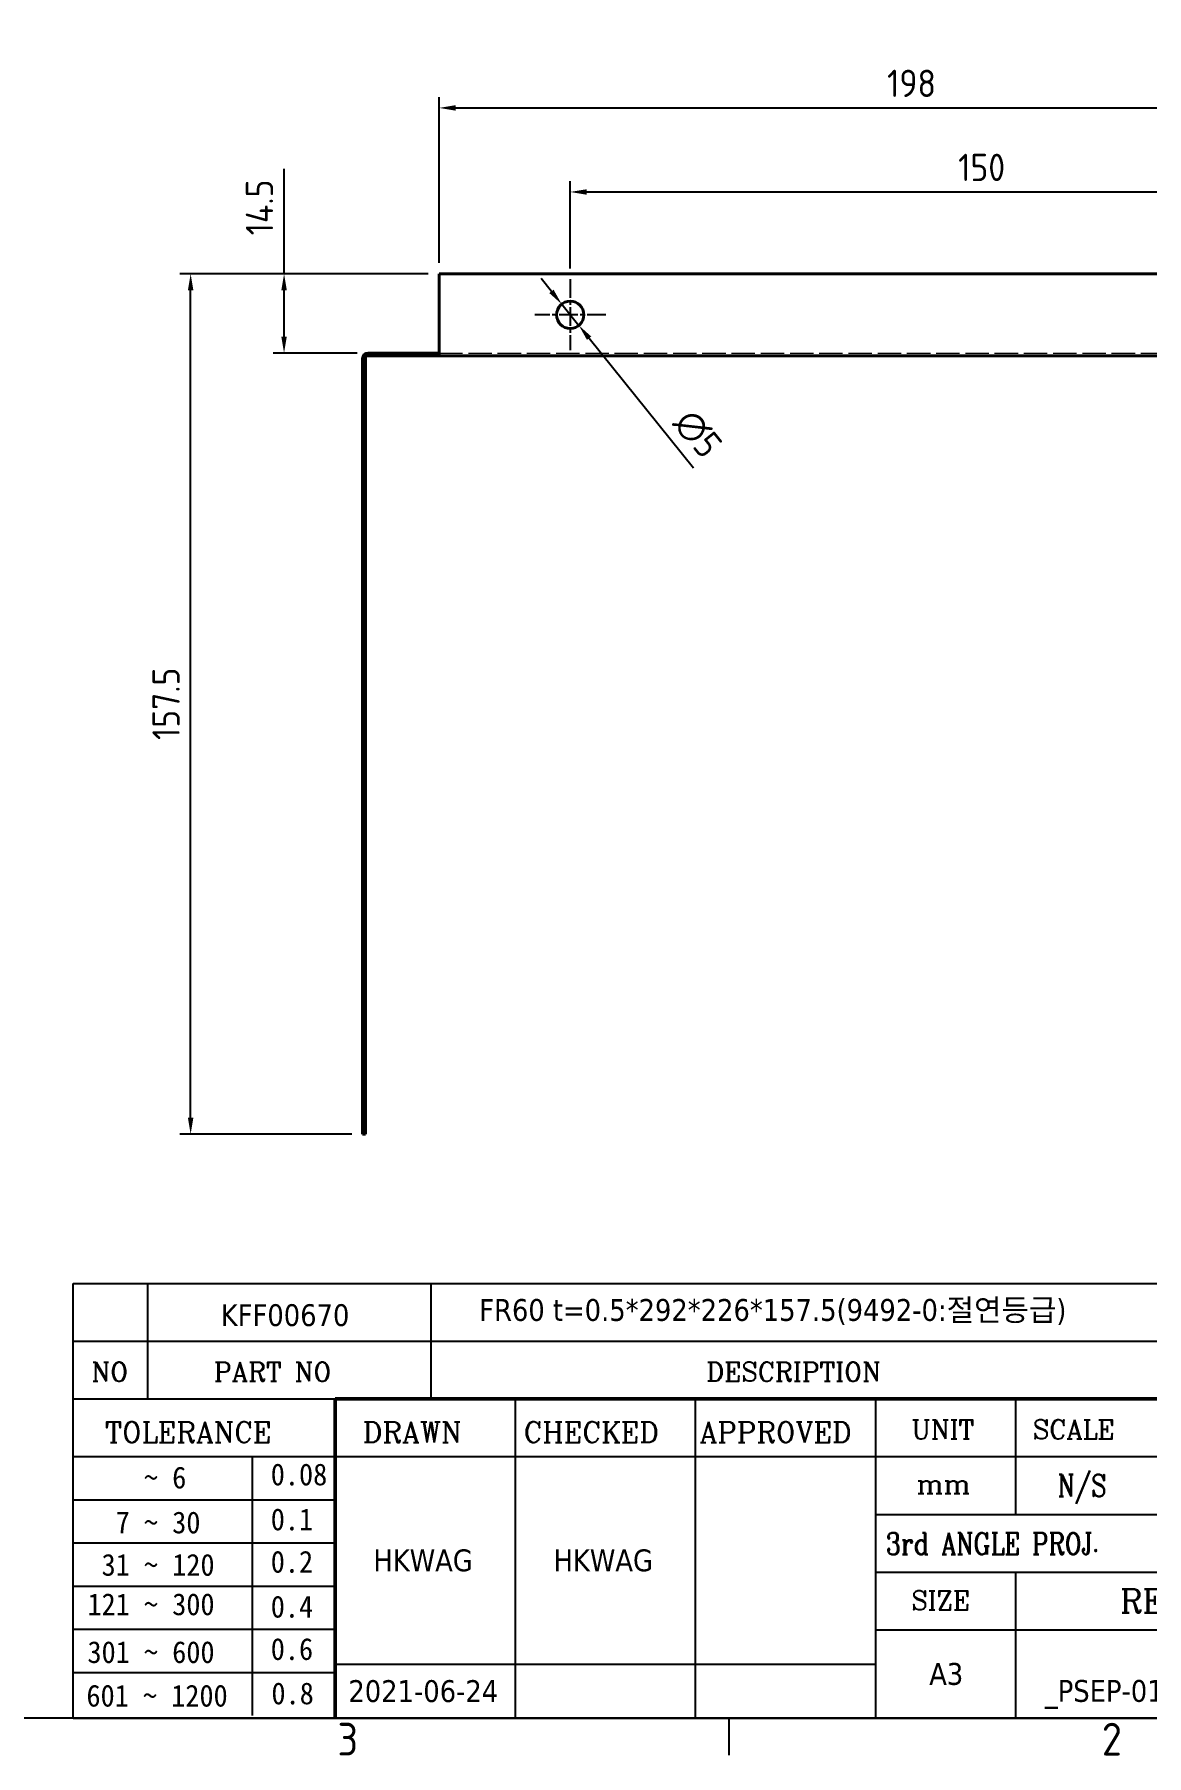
# Model space of a CAD drawing. Header units: millimetres. Extents: x 0 to 840, y 0 to 594.
# Drawn here: x 432.9 to 636.4, y 13.1 to 328.3 of the extents above; entities that cross this region are included whole.
import ezdxf
from ezdxf.enums import TextEntityAlignment as Align

# ---------------------------------------------------------------- set-up
doc = ezdxf.new("R2010")
doc.units = ezdxf.units.MM
doc.header["$LTSCALE"] = 2
doc.linetypes.add('CHAIN', pattern=[0.35429999999999995, 0.2362, -0.0295, 0.0591, -0.0295])
doc.linetypes.add('DASHED', pattern=[0.2067, 0.1654, -0.0413])
doc.layers.get('0').update_dxf_attribs({"color": 3, "lineweight": 25})
for name, color, linetype, lineweight in [('가려진 것(ISO)', 2, 'DASHED', 18), ('가시적인 것(ISO)', 3, 'Continuous', 40), ('경계(ISO)', 7, 'Continuous', 25), ('제목(ISO)', 5, 'Continuous', 50), ('중심 표식(ISO)', 1, 'Continuous', 25), ('치수(ISO)', 2, 'Continuous', 25)]:
    doc.layers.add(name, color=color, linetype=linetype, lineweight=lineweight)
doc.styles.add('HAN_291', font='')
doc.styles.add('RC_284', font='ROMANC.shx')
doc.styles.add('RC_287', font='ROMANC.shx')
doc.styles.add('RC_292', font='ROMANC.shx')
doc.styles.add('문자 텍스트_M2B', font='isocp.shx')
doc.styles.add('치수 텍스트_PSTEK_POSCO', font='isocp.shx')
doc.styles.add('텍스트 스타일198', font='tahoma.ttf')
doc.styles.add('텍스트 스타일333', font='ROMANC.shx', dxfattribs={"width": 0.800000011920929})
doc.styles.get('HAN_291').set_extended_font_data('GulimChe')
doc.dimstyles.new('치수_PSTEK_POSCO', dxfattribs={"dimscale": 2, "dimtxt": 2.5, "dimasz": 1.5, "dimexe": 1, "dimexo": 1, "dimgap": 1, "dimtad": 1, "dimrnd": 1e-08, "dimdsep": 46, "dimtxsty": '치수 텍스트_PSTEK_POSCO', "dimcen": 0.09, "dimdle": 10, "dimclrd": 7, "dimclre": 7, "dimclrt": 2, "dimadec": 1, "dimazin": 2, "dimtfac": 1, "dimtmove": 0, "dimatfit": 3, "dimfxl": 0, "dimtolj": 1, "dimlwd": -1, "dimlwe": -1, "dimarcsym": 0})

# ---------------------------------------------------------------- blocks, each defined once
blk = doc.blocks.new('경계 Default Border')
at = {"layer": '경계(ISO)'}
blk.add_line((280, 10), (280, 6.599999666213989), dxfattribs=at)
at = {"layer": '경계(ISO)', "flags": 128}
blk.add_lwpolyline([(10, 10), (10, 287.0000076293945), (410, 287.0000076293945), (410, 10), (10, 10)], dxfattribs=at)
at = {"layer": '경계(ISO)', "color": 2, "char_height": 3.00000011920929, "attachment_point": 7, "style": '문자 텍스트_M2B'}
for s, insert in [('3', (244.1685395229535, 6.57139439638704)), ('2', (314.127739416884, 6.57139439638704))]:
    blk.add_mtext(s, dxfattribs=dict(at, insert=insert))
blk = doc.blocks.new('제목 블록 PSTEK')
at = {"color": 180}
for p, q in [((182.475792979055, 11.79100474011392), (182.4757929790549, 51.56524660363496)), ((182.4757929790549, 51.56524660363496), (372.4757929537551, 51.56524660363496)), ((189.2651435055721, 51.56524660363496), (189.2651435055722, 41.00524660363494)), ((215.2152739891528, 41.00524660363494), (215.2152739891528, 51.56524660363496)), ((182.475792979055, 46.2852466036349), (372.4757929537551, 46.28524660363492)), ((182.475792979055, 41.00524660363493), (206.451475290024, 41.00524660363493)), ((222.9401812389276, 11.79100474011392), (222.9401812389276, 41.00524660363494)), ((239.4288871878316, 11.79100474011392), (239.4288871878316, 41.00524660363494)), ((255.9175931367356, 11.79100474011392), (255.9175931367356, 41.00524660363494)), ((268.6918866058747, 41.00524660363494), (268.6918866058747, 30.44524660363498)), ((182.475792979055, 35.72524660363497), (206.451475290024, 35.72524660363497)), ((198.8621818849491, 12.02524660363491), (198.8621818849491, 35.72524660363497)), ((206.451475290024, 35.72524660363497), (372.4757929537551, 35.72524660363497)), ((182.475792979055, 31.77524660363492), (206.451475290024, 31.77524660363492)), ((255.917593136736, 30.44524660363498), (372.4757929537552, 30.44524660363501)), ((182.475792979055, 27.82524660363487), (206.451475290024, 27.82524660363487)), ((182.475792979055, 23.87524660363505), (206.451475290024, 23.87524660363505)), ((255.9175931367359, 25.16524660363502), (372.4757929537552, 25.165246603635)), ((268.6918866058744, 25.16524660363502), (268.6918866058744, 11.79100474011392)), ((182.475792979055, 19.92524660363478), (206.451475290024, 19.92524660363478)), ((255.9175931367359, 19.88524660363481), (310.0881549537553, 19.88524660363481)), ((182.475792979055, 15.97524660363496), (206.451475290024, 15.97524660363496)), ((206.451475290024, 16.74100474011396), (255.9175931367359, 16.74100474011396)), ((182.475792979055, 11.79100474011392), (372.4757929537551, 11.79100474011389))]:
    blk.add_line(p, q, dxfattribs=at)
at = {"color": 7, "lineweight": 50}
for p, q in [((206.4514752900237, 11.79100474011392), (206.4514752900237, 41.00524660363494)), ((206.451475290024, 41.00524660363494), (372.4757929537551, 41.00524660363496))]:
    blk.add_line(p, q, dxfattribs=at)
at = {"layer": '제목(ISO)', "lineweight": 18}
blk.add_line((182.475792979055, 35.72500474011393), (182.475792979055, 11.79100474011392), dxfattribs=at)
at = {"color": 2}
for s, height, style, p in [('NO', 1.742399930953979, 'RC_284', (184.135398793432, 42.62317362549192)), ('PART NO', 1.742399930953979, 'RC_284', (195.3359407378685, 42.62317362549192)), ('DESCRIPTION', 1.742399930953979, 'RC_284', (240.4025565652523, 42.62317362549192)), (' TOLERANCE', 1.899999976158142, 'RC_287', (184.0872874387979, 37.00893196870329)), ('DRAWN', 1.899999976158142, 'RC_287', (208.9766620976279, 37.00893196870329)), ('CHECKED', 1.899999976158142, 'RC_287', (223.6856844514997, 37.00893196870329)), ('APPROVED', 1.899999976158142, 'RC_287', (239.7795453577791, 37.00893196870329)), ('UNIT', 1.742399930953979, 'RC_284', (259.1652673287452, 37.34317362549218)), ('SCALE', 1.742399930953979, 'RC_284', (270.2934779252897, 37.34317362549218)), ('    ~ 6', 2.000000029802322, 'HAN_291', (183.7721304966814, 32.8176515608431)), ('0.08', 2.000000029802322, 'HAN_291', (200.5467345600617, 33.09873600004101)), ('mm', 1.742399930953979, 'RC_284', (259.6505418159997, 32.3543089683787)), ('  7 ~ 30', 2.000000029802322, 'HAN_291', (183.7721304966814, 28.70538114822415)), ('0.1', 2.000000029802322, 'HAN_291', (200.5467345600617, 28.98646558742206)), (' 31 ~ 120', 2.000000029802322, 'HAN_291', (183.7721304966814, 24.82628181916237)), ('0.2', 2.000000029802322, 'HAN_291', (200.5467345600617, 25.10736625836028)), ('121 ~ 300', 2.000000029802322, 'HAN_291', (183.7721304966814, 21.21401206133254)), ('0.4', 2.000000029802322, 'HAN_291', (200.5467345600617, 20.99509650053045)), ('SIZE', 1.742399930953979, 'RC_284', (259.1652673287452, 21.69497768947366)), ('REFERENCE', 2.178000062704086, 'RC_292', (278.2741065029841, 21.43214925458022)), ('0.6', 2.000000029802322, 'HAN_291', (200.5467345600617, 17.11599717146868)), ('301 ~ 600', 2.000000029802322, 'HAN_291', (183.7721304966814, 16.83491273227077)), ('601 ~ 1200', 2.000000029802322, 'HAN_291', (183.6802025156883, 12.84759660881125)), ('0.8', 2.000000029802322, 'HAN_291', (200.6097246063884, 13.05732192299702))]:
    blk.add_text(s, height=height, dxfattribs=dict(at, style=style)).set_placement(p)
at = {"color": 7, "style": '텍스트 스타일333', "width": 0.7999999523162842}
blk.add_text('N/S', height=2.000000029802322, dxfattribs=at).set_placement((274.7838860285014, 33.08524660363496), align=Align.MIDDLE_CENTER)
at = {"color": 2, "style": '텍스트 스타일333', "width": 0.7999999523162842}
blk.add_text('3rd ANGLE PROJ.', height=2.000000029802322, dxfattribs=at).set_placement((256.8430306642954, 26.76148381654429))
at = {"layer": '제목(ISO)', "color": 7, "style": '텍스트 스타일198'}
for tag, p in [('질량\\P3;_001', (350.3046145979153, 48.1643332325385)), ('부품_번호_001', (195.9750603551749, 47.68071419841495)), ('설명_001', (219.6245731980326, 48.1538814053939)), ('재질_001', (292.3638200418054, 47.92591818687281)), ("3._Q'TY_001", (312.7051684940307, 47.92188863680521)), ('1._MODEL_NAME_001', (326.2265096999781, 37.52172745615292)), ('제목_001', (333.5584662743366, 32.12134217035067)), ('부품_번호_001', (334.6343006084068, 26.80591818687283)), ('설계자_001', (209.9396160013646, 25.23446884679021)), ('점검자_001', (226.4283219502686, 25.23446884679021)), ('프로젝트_001', (281.7143245048521, 16.70626985185461)), ('시트_크기_001', (260.807090429518, 14.83812566343425)), ('작성_날짜_001', (207.6508315629738, 13.26600473167383)), ('프로젝트_002', (271.3899446543797, 13.2823906132031))]:
    blk.add_attdef(tag, p, '', height=2.000000029802322, dxfattribs=at)
for tag, p in [('4._COLOR', (327.6805273250926, 48.92524660363493)), ('엔지니어링_승인자', (247.673240162284, 26.23312567187446)), ('점검_날짜', (231.1845342133799, 14.26600474011394)), ('엔지니어링_승인_날짜', (247.6732401622839, 14.26600474011394))]:
    blk.add_attdef(tag, text='', height=2.000000029802322, dxfattribs=at).set_placement(p, align=Align.MIDDLE_CENTER)
blk = doc.blocks.new('*D25')
at = {"layer": 'Defpoints', "color": 0, "transparency": 16777216}
for p in [(680.9641211725649, 299.4073569474396), (530.9641211725649, 283.4242240819758), (680.9641211725649, 283.4242240820203)]:
    blk.add_point(p, dxfattribs=at)
at = {"layer": '치수(ISO)', "color": 7, "transparency": 16777216}
for p, q in [((530.9641211725649, 285.4242240819758), (530.9641211725649, 301.4073569474396)), ((533.9641211725649, 299.4073569474396), (677.9641211725649, 299.4073569474396)), ((680.9641211725649, 285.4242240820203), (680.9641211725649, 301.4073569474396))]:
    blk.add_line(p, q, dxfattribs=at)
for points in [[(533.9641211725649, 299.9073569474396), (533.9641211725649, 298.9073569474396), (530.9641211725649, 299.4073569474396)], [(677.9641211725649, 299.9073569474396), (677.9641211725649, 298.9073569474396), (680.9641211725649, 299.4073569474396)]]:
    blk.add_solid(points, dxfattribs=at)
at = {"layer": '치수(ISO)', "color": 2, "transparency": 16777216, "insert": (601.9621526686278, 303.9073569474396), "char_height": 5, "attachment_point": 4, "style": '치수 텍스트_PSTEK_POSCO'}
blk.add_mtext('\\A1;150', dxfattribs=at)
blk = doc.blocks.new('*D26')
at = {"layer": 'Defpoints', "color": 0, "transparency": 16777216}
for p in [(704.9641211725627, 314.7954939929978), (506.9641211725627, 284.4242240819686), (704.9641211725627, 284.4242240820274)]:
    blk.add_point(p, dxfattribs=at)
at = {"layer": '치수(ISO)', "color": 7, "transparency": 16777216}
for p, q in [((506.9641211725627, 286.4242240819686), (506.9641211725627, 316.7954939929978)), ((704.9641211725627, 286.4242240820274), (704.9641211725627, 316.7954939929978)), ((509.9641211725627, 314.7954939929978), (701.9641211725627, 314.7954939929978))]:
    blk.add_line(p, q, dxfattribs=at)
for points in [[(509.9641211725627, 315.2954939929978), (509.9641211725627, 314.2954939929978), (506.9641211725627, 314.7954939929978)], [(701.9641211725627, 315.2954939929978), (701.9641211725627, 314.2954939929978), (704.9641211725627, 314.7954939929978)]]:
    blk.add_solid(points, dxfattribs=at)
at = {"layer": '치수(ISO)', "color": 2, "transparency": 16777216, "insert": (588.955385346327, 319.2954939929978), "char_height": 5, "attachment_point": 4, "style": '치수 텍스트_PSTEK_POSCO'}
blk.add_mtext('\\A1;198', dxfattribs=at)
blk = doc.blocks.new('*D29')
at = {"layer": 'Defpoints', "color": 0, "transparency": 16777216}
for p in [(478.578769384174, 284.4242240819686), (506.9641211725627, 284.4242240819686), (493.964121172567, 269.9242240819648)]:
    blk.add_point(p, dxfattribs=at)
at = {"layer": '치수(ISO)', "color": 7, "transparency": 16777216}
for p, q in [((478.578769384174, 284.4242240819686), (478.578769384174, 303.674193641396)), ((504.9641211725627, 284.4242240819686), (476.578769384174, 284.4242240819686)), ((478.578769384174, 272.9242240819648), (478.578769384174, 281.4242240819686)), ((491.964121172567, 269.9242240819648), (476.578769384174, 269.9242240819648))]:
    blk.add_line(p, q, dxfattribs=at)
for points in [[(478.078769384174, 281.4242240819686), (479.078769384174, 281.4242240819686), (478.578769384174, 284.4242240819686)], [(478.078769384174, 272.9242240819648), (479.078769384174, 272.9242240819648), (478.578769384174, 269.9242240819648)]]:
    blk.add_solid(points, dxfattribs=at)
at = {"layer": '치수(ISO)', "color": 2, "transparency": 16777216, "insert": (474.0787693841739, 291.4670868602095), "char_height": 5, "attachment_point": 4, "rotation": 90, "style": '치수 텍스트_PSTEK_POSCO'}
blk.add_mtext('\\A1;14.5', dxfattribs=at)
blk = doc.blocks.new('*D33')
at = {"layer": 'Defpoints', "color": 0, "transparency": 16777216}
for p in [(461.4775388122811, 284.4242240819686), (506.9641211725627, 284.4242240819686), (492.9641211726087, 126.9242240819645)]:
    blk.add_point(p, dxfattribs=at)
at = {"layer": '치수(ISO)', "color": 7, "transparency": 16777216}
for p, q in [((504.9641211725627, 284.4242240819686), (459.4775388122811, 284.4242240819686)), ((461.4775388122811, 129.9242240819645), (461.4775388122811, 281.4242240819686)), ((490.9641211726087, 126.9242240819645), (459.4775388122811, 126.9242240819645))]:
    blk.add_line(p, q, dxfattribs=at)
for points in [[(460.9775388122811, 281.4242240819686), (461.9775388122811, 281.4242240819686), (461.4775388122811, 284.4242240819686)], [(460.9775388122811, 129.9242240819645), (461.9775388122811, 129.9242240819645), (461.4775388122811, 126.9242240819645)]]:
    blk.add_solid(points, dxfattribs=at)
at = {"layer": '치수(ISO)', "color": 2, "transparency": 16777216, "insert": (456.9775388122811, 199.0706706913624), "char_height": 5, "attachment_point": 4, "rotation": 90, "style": '치수 텍스트_PSTEK_POSCO'}
blk.add_mtext('\\A1;157.5', dxfattribs=at)
blk = doc.blocks.new('*D34')
at = {"layer": 'Defpoints', "color": 0, "transparency": 16777216}
for p in [(529.3964134339743, 278.8716050016633), (532.5318289111552, 274.9768431622882)]:
    blk.add_point(p, dxfattribs=at)
at = {"layer": '치수(ISO)', "color": 7, "transparency": 16777216}
for p, q in [((527.5151641476657, 281.2084621052885), (525.6339148613572, 283.5453192089137)), ((529.3964134339743, 278.8716050016633), (532.5318289111552, 274.9768431622882)), ((534.4130781974638, 272.639986058663), (553.4993662137517, 248.9313111598586))]:
    blk.add_line(p, q, dxfattribs=at)
for points in [[(527.9046403316033, 281.5220036530066), (527.1256879637283, 280.8949205575704), (529.3964134339743, 278.8716050016633)], [(534.8025543814015, 272.9535276063811), (534.0236020135263, 272.3264445109449), (532.5318289111552, 274.9768431622882)]]:
    blk.add_solid(points, dxfattribs=at)
at = {"layer": '치수(ISO)', "color": 2, "transparency": 16777216, "insert": (551.5445723965497, 258.5356065338678), "char_height": 5, "attachment_point": 4, "rotation": 308.83524497720913, "style": '치수 텍스트_PSTEK_POSCO'}
blk.add_mtext('\\A1;∅5', dxfattribs=at)

msp = doc.modelspace()

# ---------------------------------------------------------------- linework, layer by layer
at = {"layer": '가려진 것(ISO)', "ltscale": 12.94472980499268}
msp.add_line((506.9641211725667, 269.9242240819687), (704.9641211725667, 269.9242240820274), dxfattribs=at)
at = {"layer": '가시적인 것(ISO)'}
for p, q in [((506.9641211725668, 270.4242240819687), (506.9641211725627, 284.4242240819686)), ((506.9641211725627, 284.4242240819686), (704.9641211725627, 284.4242240820274)), ((492.9641211725673, 268.9242240819646), (492.9641211725699, 259.9242240819646)), ((493.4641211725699, 259.9242240819647), (493.4641211725673, 268.9242240819647)), ((506.464121172567, 269.9242240819685), (493.964121172567, 269.9242240819648)), ((506.4641211725672, 269.4242240819685), (493.9641211725672, 269.4242240819648)), ((506.4641211725666, 269.9242240819685), (506.9641211725666, 269.9242240819687)), ((506.4641211725672, 269.4242240819685), (506.464121172567, 269.9242240819685)), ((506.9641211725668, 269.4242240819687), (506.4641211725668, 269.4242240819685)), ((506.9641211725668, 270.4242240819687), (506.9641211725668, 269.4242240819687)), ((704.9641211725668, 269.4242240820274), (506.9641211725668, 269.4242240819687)), ((492.9641211726042, 136.9242240819645), (492.9641211725684, 259.9242240819646)), ((492.9641211725699, 259.9242240819646), (493.4641211725699, 259.9242240819647)), ((493.4641211725685, 259.9242240819647), (493.4641211726043, 136.9242240819647)), ((493.4641211726057, 136.9242240819647), (492.9641211726057, 136.9242240819646)), ((492.9641211726057, 136.9242240819646), (492.9641211726087, 126.9242240819645)), ((493.4641211726087, 126.9242240819647), (493.4641211726057, 136.9242240819647)), ((493.4641211726087, 126.9242240819647), (492.9641211726087, 126.9242240819645))]:
    msp.add_line(p, q, dxfattribs=at)
msp.add_circle((530.9641211725649, 276.9242240819758), 2.499999999999993, dxfattribs=at)
for radius, start in [(1.00000000000003, 90.00000000001629), (0.5000000000000249, 90.00000000002443)]:
    msp.add_arc((493.9641211725673, 268.9242240819648), radius, start, 180, dxfattribs=at)
at = {"layer": '중심 표식(ISO)', "linetype": 'CHAIN', "ltscale": 7.222748279571533}
for p, q in [((530.9641211725649, 283.4242240819758), (530.9641211725649, 270.4242240819758)), ((537.4641211725648, 276.9242240819758), (524.4641211725649, 276.9242240819758))]:
    msp.add_line(p, q, dxfattribs=at)

# ---------------------------------------------------------------- block references
at = {"xscale": 2, "yscale": 2, "zscale": 2}
msp.add_blockref('경계 Default Border', (0, 0), dxfattribs=at)
ref = msp.add_blockref('제목 블록 PSTEK', (75.04841409248968, -3.58200948022779), dxfattribs=dict(xscale=2, yscale=2, zscale=2))
ref.add_attrib('설계자_001', 'HKWAG', (494.9276460952188, 46.88692821335263), dxfattribs={"layer": '제목(ISO)', "color": 7, "height": 4.000000059604645, "style": '텍스트 스타일198'})
ref.add_attrib('점검자_001', 'HKWAG', (527.9050579930267, 46.88692821335263), dxfattribs={"layer": '제목(ISO)', "color": 7, "height": 4.000000059604645, "style": '텍스트 스타일198'})
ref.add_attrib('시트_크기_001', 'A3', (596.6625949515255, 26.09424184664072), dxfattribs={"layer": '제목(ISO)', "color": 7, "height": 4.000000059604645, "style": '텍스트 스타일198'})
ref.add_attrib('작성_날짜_001', '2021-06-24', (490.3500772184373, 22.94999998311987), dxfattribs={"layer": '제목(ISO)', "color": 7, "height": 4.000000059604645, "style": '텍스트 스타일198'})
ref.add_attrib('설명_001', 'FR60 t=0.5*292*226*157.5(9492-0:절연등급)', (514.297560488555, 92.72575333056002), dxfattribs={"layer": '제목(ISO)', "color": 7, "height": 4.000000059604645, "style": '텍스트 스타일198'})
ref.add_attrib('부품_번호_001', 'KFF00670', (466.9985348028395, 91.77941891660211), dxfattribs={"layer": '제목(ISO)', "color": 7, "height": 4.000000059604645, "style": '텍스트 스타일198'})
ref.add_attrib('프로젝트_002', '_PSEP-01H30kDA_1500W 5대', (617.8283034012491, 22.98277174617842), dxfattribs={"layer": '제목(ISO)', "color": 7, "height": 4.000000059604645, "style": '텍스트 스타일198'})

# ---------------------------------------------------------------- dimensions: what is measured, and where the dimension line sits
at = {"layer": '치수(ISO)', "color": 7}
for base, p1, p2, angle, override, picture, middle in [((704.9641211725627, 314.7954939929978), (506.9641211725627, 284.4242240819686), (704.9641211725627, 284.4242240820274), 180, {"dimdec": 2, "dimtp": 0, "dimtm": -0, "dimtdec": 2, "dimtofl": 0, "dimatfit": 1}, '*D26', (592.9641211725627, 314.7954939929978)), ((680.9641211725649, 299.4073569474396), (530.9641211725649, 283.4242240819758), (680.9641211725649, 283.4242240820203), 180, {"dimdec": 2, "dimtp": 0, "dimtm": -0, "dimtdec": 2, "dimtofl": 0, "dimatfit": 1}, '*D25', (605.9641211725649, 299.4073569474396)), ((478.578769384174, 284.4242240819686), (493.964121172567, 269.9242240819648), (506.9641211725627, 284.4242240819686), 90, {"dimdec": 2, "dimtp": 0, "dimtm": -0, "dimtdec": 2, "dimtofl": 0, "dimatfit": 2}, '*D29', (478.5787693841739, 296.5706402508028)), ((461.4775388122811, 284.4242240819686), (492.9641211726087, 126.9242240819645), (506.9641211725627, 284.4242240819686), 90, {"dimdec": 2, "dimtp": 0, "dimtm": -0, "dimtdec": 2, "dimtofl": 0, "dimatfit": 1}, '*D33', (461.4775388122811, 205.6742240819557))]:
    dim = msp.add_linear_dim(base=base, p1=p1, p2=p2, angle=angle, dimstyle='치수_PSTEK_POSCO', override=override, dxfattribs=at)
    dim.commit()
    dim.dimension.update_dxf_attribs({"geometry": picture, "text_midpoint": middle, "dimtype": 160})
dim = msp.add_diameter_dim_2p(p1=(529.3964134339743, 278.8716050016633), p2=(532.5318289111552, 274.9768431622882), dimstyle='치수_PSTEK_POSCO', override={"dimdec": 2, "dimlfac": 1.000000000000028, "dimtp": 0, "dimtm": -0, "dimtdec": 2, "dimatfit": 2}, dxfattribs=at)
dim.commit()
dim.dimension.update_dxf_attribs({"geometry": '*D34', "text_midpoint": (550.1422433819957, 253.1014742500069), "dimtype": 163})

doc.saveas('drawing.dxf')
